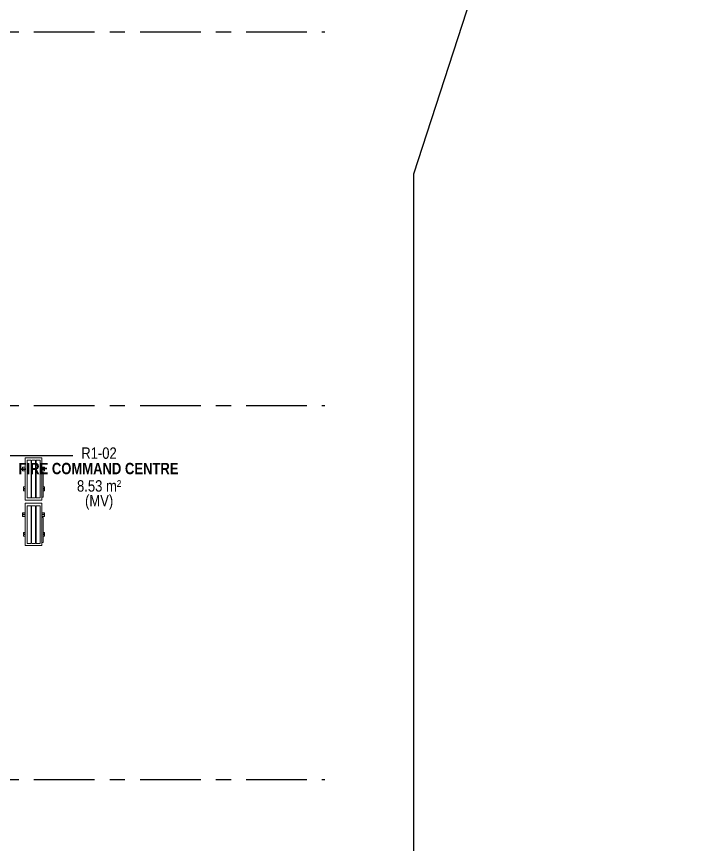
# Model space of a CAD drawing. Header units: millimetres. Extents: x -92759 to 184353, y -15225 to 86714.
# Drawn here: x -35450 to -21758, y 21455 to 37841 of the extents above; entities that cross this region are included whole.
import ezdxf

# ---------------------------------------------------------------- set-up
doc = ezdxf.new("R2010")
doc.units = ezdxf.units.MM
doc.linetypes.add('IDA - Grid Line', pattern=[2100, 1200, -300, 300, -300])
for name, color, linetype in [('0-1', 9, 'Continuous'), ('A-_FLOR----_E', 8, 'Continuous'), ('A-_ROOMNAME_A', 8, 'Continuous'), ('M-ACMV_FCU', 5, 'Continuous')]:
    doc.layers.add(name, color=color, linetype=linetype)
doc.layers.add('M-ACMV_CU', color=86, linetype='Continuous', lineweight=25)
doc.layers.add('S-_ANOTGRID_E-1', color=9, linetype='IDA - Grid Line', true_color=0x808080)
doc.styles.add('Arial Narrow_2', font='ARIALN.TTF', dxfattribs={"height": 225})
doc.styles.add('Arial Narrow_B_1', font='ARIALNB.TTF', dxfattribs={"height": 300})

# ---------------------------------------------------------------- blocks, each defined once
blk = doc.blocks.new('A$Cb2bf8f38')
at = {"layer": 'A-_FLOR----_E'}
for p, q in [((15345, 2185), (21175, 20127.9)), ((15345, -13815), (15345, 2185))]:
    blk.add_line(p, q, dxfattribs=at)
at = {"layer": 'A-_ROOMNAME_A'}
blk.add_line((5704, -3386.9), (8593.9, -3389.9), dxfattribs=at)
at = {"layer": 'S-_ANOTGRID_E-1'}
for p, q in [((-38373.1, 5000), (13584.7, 5000)), ((-38373.1, -2400), (13584.7, -2400)), ((-38373.1, -9800), (13584.7, -9800))]:
    blk.add_line(p, q, dxfattribs=at)
at = {"layer": 'A-_ROOMNAME_A', "char_height": 225, "attachment_point": 1}
for s, insert, width, style in [('R1-02', (8763.2, -3228.3), 877.848, 'Arial Narrow_2'), ('FIRE COMMAND CENTRE', (7523.4, -3533.1), 3884.176, 'Arial Narrow_B_1'), ('8.53 m²', (8679.2, -3877.2), 1082.278, 'Arial Narrow_2'), ('(MV)', (8838.2, -4168.2), 697.468, 'Arial Narrow_2')]:
    blk.add_mtext(s, dxfattribs=dict(at, insert=insert, width=width, style=style))
blk = doc.blocks.new('A$C64d48fe8')
at = {"layer": 'M-ACMV_CU', "linetype": 'ByBlock', "lineweight": 0, "ltscale": 100}
for p, q in [((420, 330), (-420, 330)), ((-420, 330), (-420, 0)), ((120, 332), (-358, 332)), ((-358, 330), (-358, 332)), ((-358, 331), (-358, 332)), ((-232, 330), (-232, 364)), ((-201, 364), (-232, 364)), ((-201, 345), (-201, 364)), ((-189, 364), (-189, 345)), ((-158, 364), (-189, 364)), ((-158, 364), (-158, 330)), ((120, 332), (120, 330)), ((120, 332), (120, 331)), ((158, 383), (158, 330)), ((232, 383), (158, 383)), ((189, 367), (189, 343)), ((201, 343), (201, 367)), ((232, 330), (232, 383)), ((420, 0), (420, 330)), ((-375, 288), (-375, 222)), ((-375, 132), (-375, 198)), ((363, 295), (-368, 295)), ((-368, 215), (363, 215)), ((-368, 205), (363, 205)), ((370, 222), (370, 288)), ((370, 198), (370, 132)), ((-420, 0), (420, 0)), ((-375, 42), (-375, 108)), ((363, 125), (-368, 125)), ((-368, 115), (363, 115)), ((363, 35), (-368, 35)), ((-358, 0), (-358, -25)), ((137, -25), (137, 0)), ((158, -53), (158, 0)), ((232, 0), (232, -53)), ((370, 108), (370, 42)), ((137, -25), (-358, -25)), ((-232, -53), (-232, -25)), ((-158, -53), (-232, -53)), ((-201, -37), (-201, -25)), ((-189, -25), (-189, -37)), ((-158, -25), (-158, -53)), ((232, -53), (158, -53)), ((189, -37), (189, -13)), ((201, -13), (201, -37))]:
    blk.add_line(p, q, dxfattribs=at)
for centre, radius, start, end in [((-350, 330), 2, 0, 180), ((-195, 345), 6, 180, 0), ((-130, 330), 2, 0, 180), ((-5, 330), 2, 0, 180), ((112, 330), 2, 0, 180), ((195, 367), 6, 0, 180), ((195, 343), 6, 180, 0), ((-368, 288), 7, 90, 180), ((-368, 222), 7, 180, 270), ((-368, 198), 7, 90, 180), ((363, 288), 7, 0, 90), ((363, 222), 7, 270, 0), ((363, 198), 7, 0, 90), ((-368, 132), 7, 180, 270), ((-368, 108), 7, 90, 180), ((-368, 42), 7, 180, 270), ((363, 132), 7, 270, 0), ((363, 108), 7, 0, 90), ((363, 42), 7, 270, 0), ((-195, -37), 6, 180, 0), ((195, -13), 6, 0, 180), ((195, -37), 6, 180, 0)]:
    blk.add_arc(centre, radius, start, end, dxfattribs=at)
blk = doc.blocks.new('ACMV_B8L1_R9')
at = {"layer": 'M-ACMV_CU', "lineweight": 5, "rotation": 90}
for p in [(254855, -81266), (254855, -82166)]:
    blk.add_blockref('A$C64d48fe8', p, dxfattribs=at)

msp = doc.modelspace()

# ---------------------------------------------------------------- block references
at = {"layer": '0-1'}
msp.add_blockref('A$Cb2bf8f38', (-42933, 32541), dxfattribs=at)

# ---------------------------------------------------------------- next in the draw order: block references
at = {"layer": 'M-ACMV_FCU', "color": 5}
msp.add_blockref('ACMV_B8L1_R9', (-289803, 109955), dxfattribs=at)

doc.saveas('drawing.dxf')
